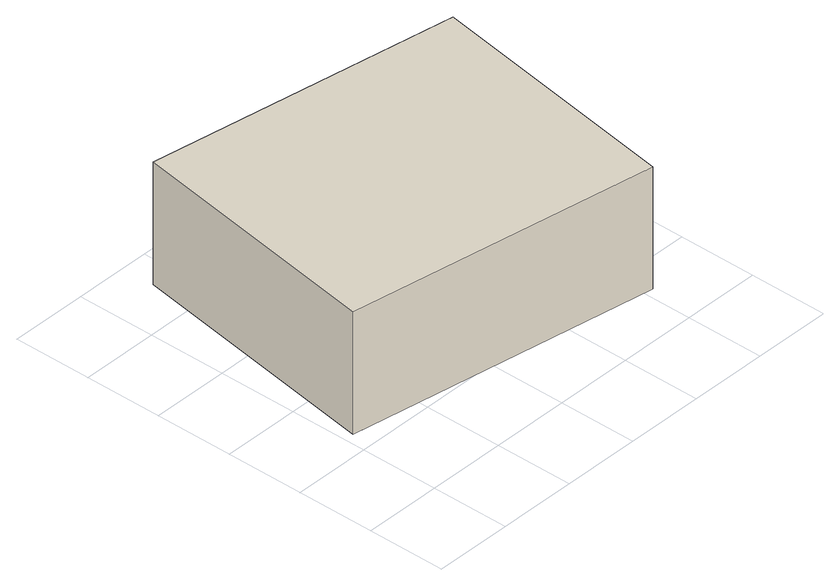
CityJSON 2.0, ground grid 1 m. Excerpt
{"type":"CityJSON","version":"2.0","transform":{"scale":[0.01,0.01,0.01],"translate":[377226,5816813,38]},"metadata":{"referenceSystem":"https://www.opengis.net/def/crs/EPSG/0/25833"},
"CityObjects":{
"building1":{"type":"Building","attributes":{"Gemeindeschluessel":"11000004","BezugspunktDach":"2200","function":"31001_3200","measuredHeight":1.61,"storeysAboveGround":1},"address":[{"country":"Germany","locality":"Berlin","thoroughfareNumber":"83","thoroughfareName":"Havelchaussee"}],"geometry":[{"type":"Solid","lod":"1","boundaries":[[[[0,1,2,3]],[[4,5,6,7]],[[4,7,3,2]],[[5,4,2,1]],[[6,5,1,0]],[[7,6,0,3]]]]}]}
},
"vertices":[
[412,62,211],[466,393,211],[67,458,211],[13,127,211],[67,458,50],[466,393,50],[412,62,50],[13,127,50]
]}
